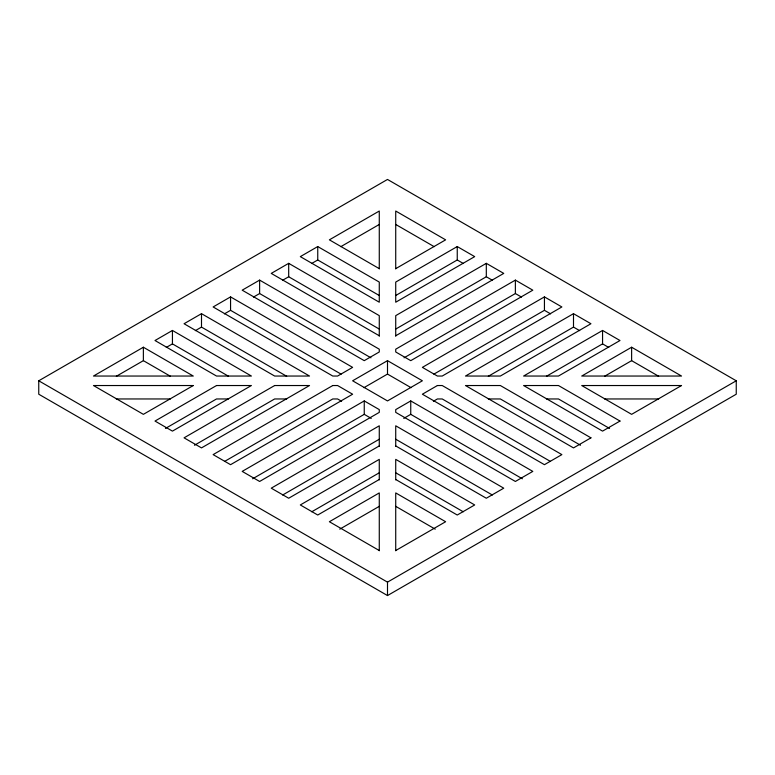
<?xml version="1.0" encoding="UTF-8"?>
<svg xmlns="http://www.w3.org/2000/svg" width="775" height="775" viewBox="0 0 775 775"><rect width="100%" height="100%" fill="white"/><g stroke="black" fill="none" stroke-linecap="round" stroke-linejoin="round"><path stroke-width="1.16" d="M38.75 380.787L387.5 179.442L736.25 380.787L736.25 394.213L387.5 595.558L38.75 394.213L38.75 380.787L387.5 582.141L736.25 380.787M143.375 347.229L93.475 376.04L193.275 376.04L143.375 347.229L143.375 360.656L116.347 376.262M172.438 330.45L155 340.516L216.525 376.04L251.4 376.04L172.438 330.45L172.438 343.877L228.547 376.272M201.5 313.672L184.062 323.737L274.65 376.04L309.525 376.04L201.5 313.672L201.5 327.098L286.682 376.272M230.562 296.893L213.125 306.958L332.775 376.04L337.6 376.04L352.625 367.369L230.562 296.893L230.562 310.32L341.145 374.16M259.625 280.114L242.188 290.179L364.25 360.656L379.275 351.976L379.275 349.196L259.625 280.114L259.625 293.541L370.954 357.817M379.275 336.166L379.275 315.638L288.688 263.335L271.25 273.401L379.275 335.769M317.75 246.557L300.312 256.622L379.275 302.211L379.275 282.081L317.75 246.557L317.75 259.983L379.275 295.507M166.286 347.433L172.438 343.877M195.348 330.644L201.5 327.098M224.411 313.865L230.562 310.32M253.473 297.087L259.625 293.541M282.536 280.308L288.688 276.762L379.275 329.065M311.598 263.529L317.75 259.983M340.816 246.663L379.275 224.459M395.725 268.654L445.625 239.843L395.725 211.032L395.725 268.877M457.25 246.557L395.725 282.081L395.725 302.211L474.688 256.622L457.25 246.557L457.25 259.983L395.725 295.507M165.433 428.459L216.525 398.96L228.557 398.96M395.725 335.769L503.75 273.401L486.312 263.335L395.725 315.638L395.725 336.166M194.477 445.247L274.65 398.96L286.682 398.96M395.725 329.065L486.312 276.762L492.464 280.308M515.375 280.114L395.725 349.196L395.725 351.976L410.75 360.656L532.812 290.179L515.375 280.114L515.375 293.541L404.046 357.817M387.5 360.656L352.625 380.787L387.5 400.927L422.375 380.787L387.5 360.656L387.5 374.073L363.911 387.694M224.566 461.435L332.775 398.96L337.6 398.96L341.601 401.276M364.25 400.927L242.188 471.394L259.625 481.459L379.275 412.377L379.275 409.597L364.25 400.927L364.25 414.344L252.621 478.795M544.438 296.893L422.375 367.369L437.4 376.04L442.225 376.04L561.875 306.958L544.438 296.893L544.438 310.32L433.855 374.16M410.75 400.927L395.725 409.597L395.725 412.377L515.375 481.459L532.812 471.394L410.75 400.927L410.75 414.344L522.379 478.795M573.5 313.672L465.475 376.04L500.35 376.04L590.938 323.737L573.5 313.672L573.5 327.098L488.318 376.272M403.736 418.393L410.75 414.344M433.399 401.276L437.4 398.96L442.225 398.96L550.434 461.435M282.672 495.002L379.275 439.231M379.275 445.935L288.688 498.238L271.25 488.173L379.275 425.804L379.275 446.332M602.562 330.45L523.6 376.04L558.475 376.04L620 340.516L602.562 330.45L602.562 343.877L546.452 376.272M311.744 511.781L379.275 472.789M379.275 479.493L317.75 515.017L300.312 504.951L379.275 459.362L379.275 479.89M631.625 347.229L581.725 376.04L681.525 376.04L631.625 347.229L631.625 360.656L604.597 376.262M339.77 529.151L379.275 506.346M395.725 550.541L445.625 521.73L395.725 492.919L395.725 550.763M116.318 398.96L170.432 398.96M488.318 398.96L500.35 398.96L580.523 445.247M546.443 398.96L558.475 398.96L609.567 428.459M604.568 398.96L658.682 398.96M395.725 224.459L434.184 246.663M457.25 259.983L463.402 263.529M515.375 293.541L521.527 297.087M544.438 310.32L550.589 313.865M573.5 327.098L579.652 330.644M602.562 343.877L608.714 347.433M631.625 360.656L658.653 376.262M379.275 268.654L329.375 239.843L379.275 211.032L379.275 268.877M387.5 374.073L411.089 387.694M364.25 414.344L371.264 418.393M395.725 439.231L492.328 495.002M395.725 445.935L486.312 498.238L503.75 488.173L395.725 425.804L395.725 446.332M395.725 472.789L463.256 511.781M395.725 479.493L457.25 515.017L474.688 504.951L395.725 459.362L395.725 479.89M143.375 360.656L170.403 376.262M395.725 506.346L435.23 529.151M379.275 550.541L329.375 521.73L379.275 492.919L379.275 550.763M486.312 263.335L486.312 276.762M387.5 582.141L387.5 595.558M288.688 263.335L288.688 276.762M193.275 385.533L143.375 414.344L93.475 385.533L193.275 385.533M216.525 385.533L155 421.058L172.438 431.123L251.4 385.533L216.525 385.533M274.65 385.533L184.062 437.836L201.5 447.902L309.525 385.533L274.65 385.533M332.775 385.533L213.125 454.615L230.562 464.68L352.625 394.213L337.6 385.533L332.775 385.533M437.4 385.533L422.375 394.213L544.438 464.68L561.875 454.615L442.225 385.533L437.4 385.533M590.938 437.836L573.5 447.902L465.475 385.533L500.35 385.533L590.938 437.836M620 421.058L602.562 431.123L523.6 385.533L558.475 385.533L620 421.058M681.525 385.533L631.625 414.344L581.725 385.533L681.525 385.533"/></g></svg>
